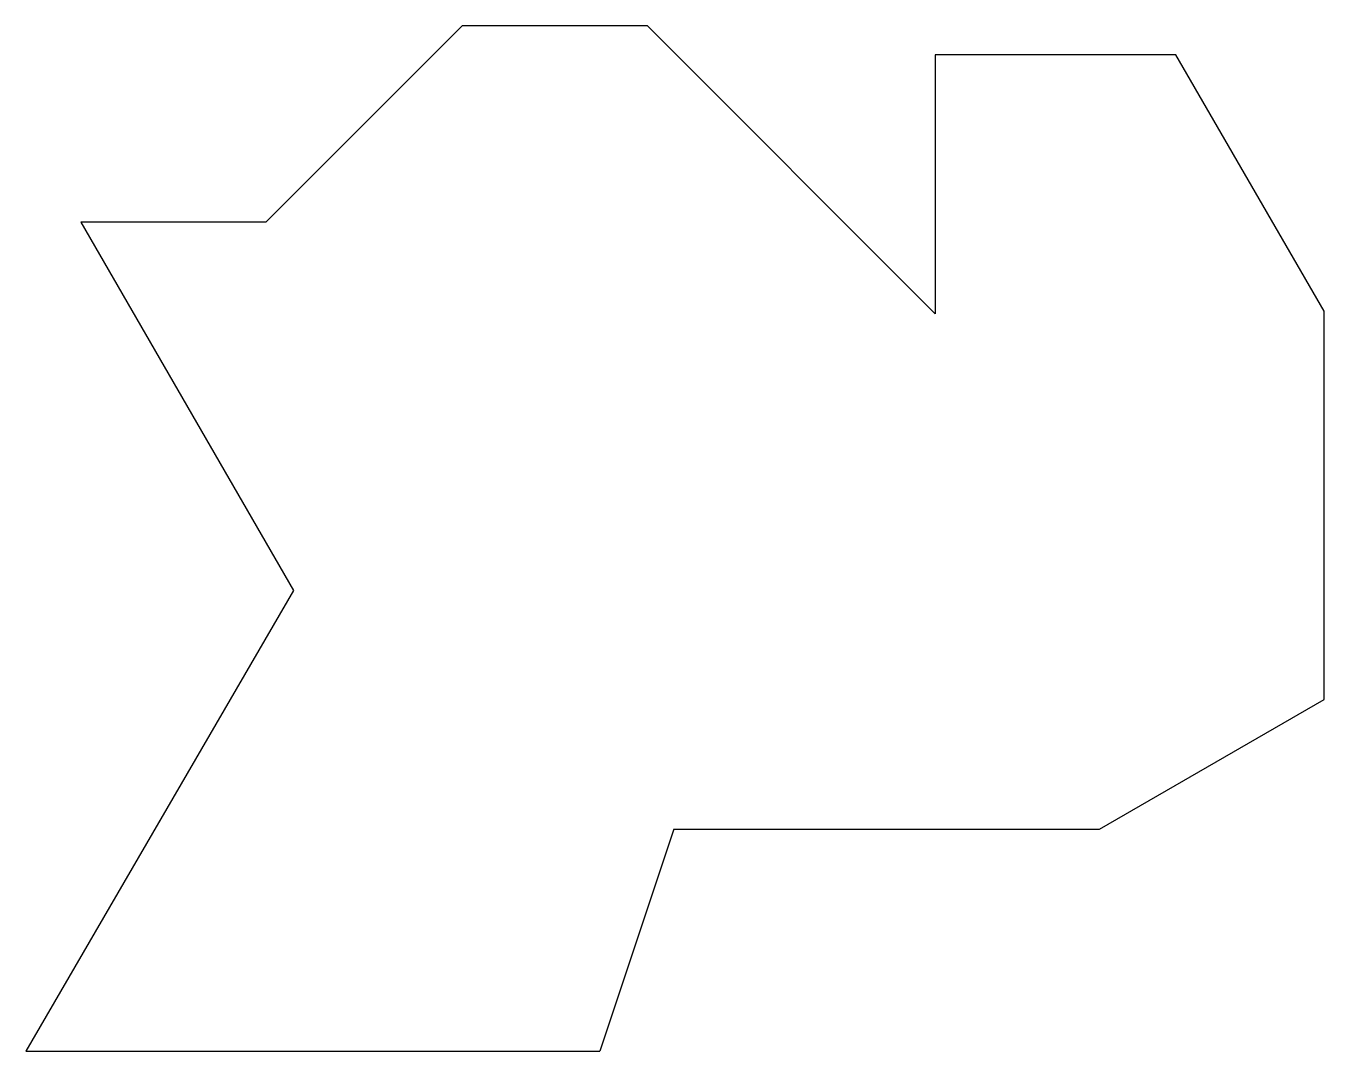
# Model space of a CAD drawing. Header units: millimetres. Extents: x 1 to 8.01, y 1 to 6.54.
import ezdxf

# ---------------------------------------------------------------- set-up
doc = ezdxf.new("R2010")
doc.units = ezdxf.units.MM

msp = doc.modelspace()

# ---------------------------------------------------------------- linework, layer by layer
for p, q in [((3.3568, 6.5413), (2.2961, 5.4806)), ((4.3568, 6.5413), (3.3568, 6.5413)), ((5.9124, 4.9856), (4.3568, 6.5413)), ((7.2124, 6.3856), (5.9124, 6.3856)), ((5.9124, 6.3856), (5.9124, 4.9856)), ((8.0124, 5), (7.2124, 6.3856)), ((2.2961, 5.4806), (1.2961, 5.4806)), ((1.2961, 5.4806), (2.4461, 3.4888)), ((8.0124, 2.9), (8.0124, 5)), ((2.4461, 3.4888), (1, 1)), ((6.8, 2.2), (8.0124, 2.9)), ((4.5, 2.2), (4.1, 1)), ((4.5, 2.2), (6.8, 2.2)), ((1, 1), (4.1, 1))]:
    msp.add_line(p, q)

doc.saveas('drawing.dxf')
